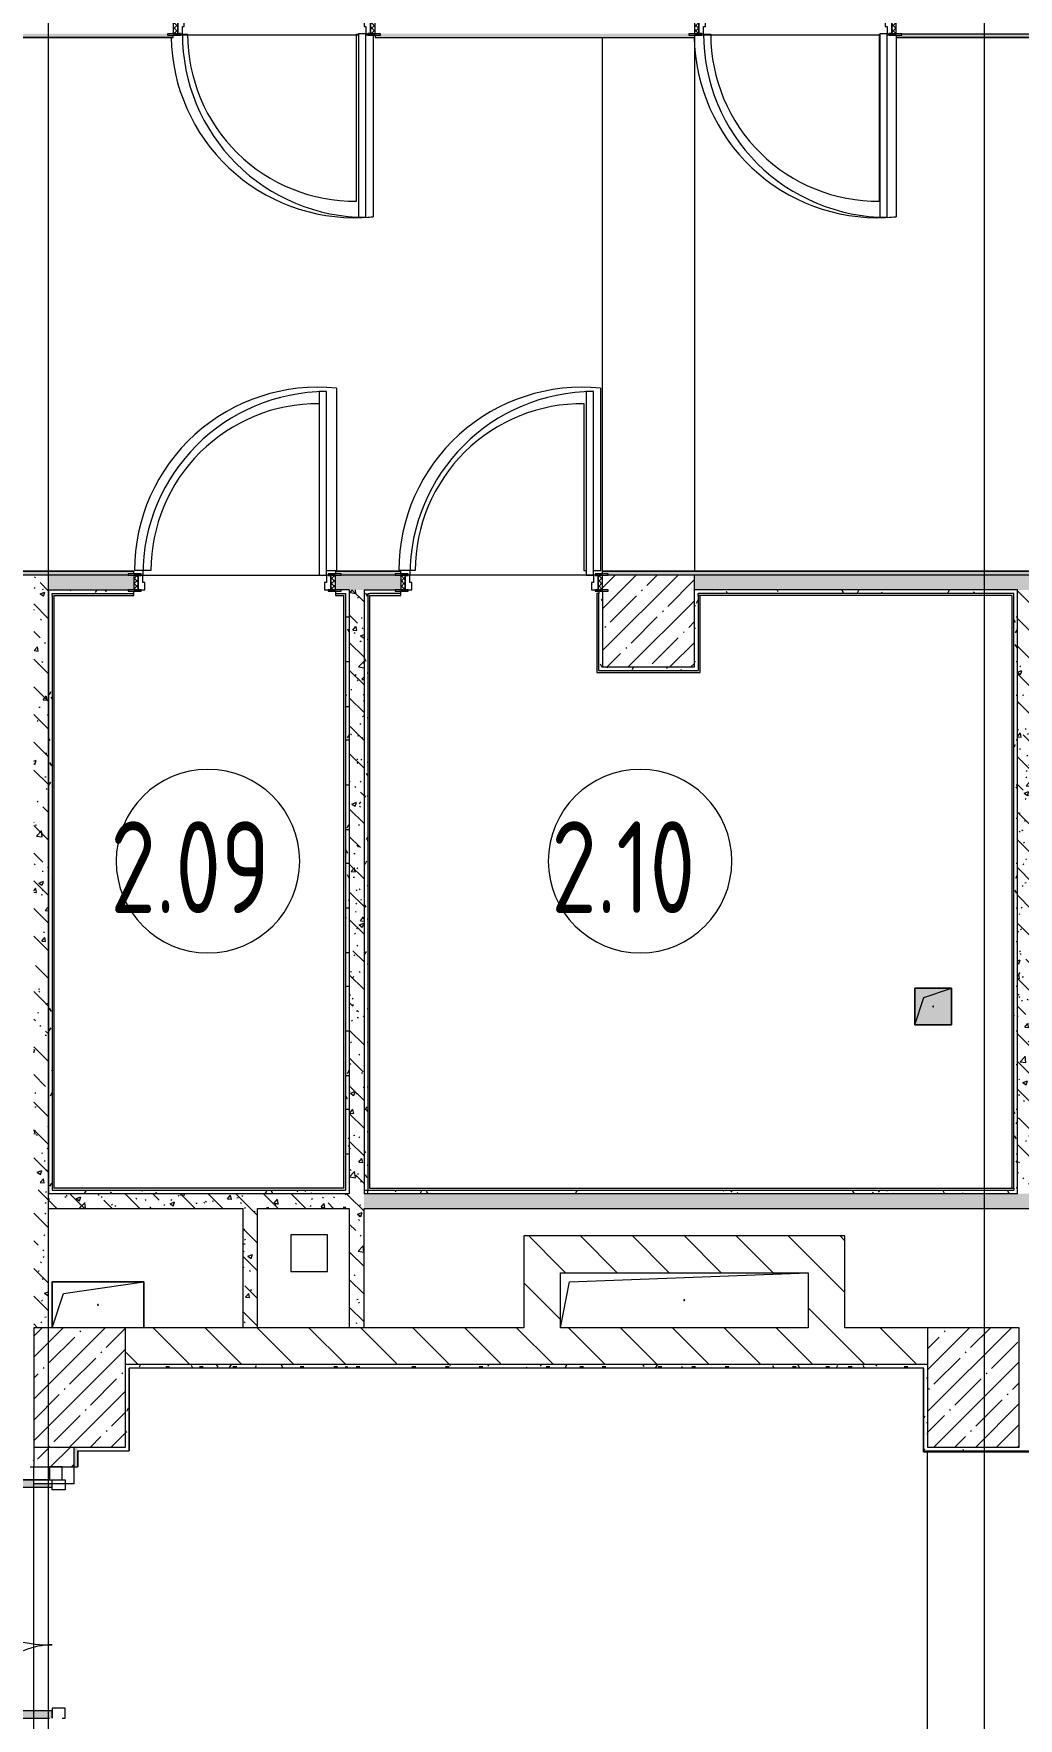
# Model space of a CAD drawing. Header units: millimetres. Extents: x -1113 to 415037, y -3642 to 354837.
# Drawn here: x 224252 to 229617, y 9422 to 18600 of the extents above; entities that cross this region are included whole.
import ezdxf

# ---------------------------------------------------------------- set-up
doc = ezdxf.new("R2010")
doc.units = ezdxf.units.MM
for name, color, linetype, lineweight in [('A-AREA-IDEN', 7, 'Continuous', 9), ('A-DETL-GENF', 7, 'Continuous', 9), ('A-DOOR-2', 7, 'Continuous', 5), ('A-DOOR-FRAM-2', 7, 'Continuous', 5), ('A-FLOR', 7, 'Continuous', 9), ('A-GENM', 7, 'Continuous', 9), ('A-GLAZ-CWMG', 7, 'Continuous', 9), ('A-GLAZ-CWMG-1', 7, 'Continuous', 20), ('A-WALL', 7, 'Continuous', 5), ('I-WALL', 7, 'Continuous', 5), ('S-COLS', 7, 'Continuous', 9), ('S-COLS-1', 7, 'Continuous', 5), ('Оси', 7, 'Continuous', 9)]:
    doc.layers.add(name, color=color, linetype=linetype, lineweight=lineweight)
doc.layers.add('A-AREA-PATT-2', color=7, linetype='Continuous', lineweight=5, true_color=0xcde0ef, transparency=1)
doc.layers.add('A-FLOR-PATT-1', color=7, linetype='Continuous', lineweight=9, true_color=0xeef6ff, transparency=0.5)
for name, color, linetype, lineweight, true_color in [('A-DOOR-1', 7, 'Continuous', 5, 0xc0c0c0), ('A-DOOR-FRAM-1', 7, 'Continuous', 5, 0xc0c0c0), ('A-WALL-1', 9, 'Continuous', 5, 0x808080), ('A-WALL-FNSH-1', 9, 'Continuous', 5, 0x808080)]:
    doc.layers.add(name, color=color, linetype=linetype, lineweight=lineweight, true_color=true_color)
doc.styles.add('СПДС', font='ГОСТ тип А.ttf', dxfattribs={"width": 0.9})
pattern_1 = [(135, (1751.41, 164.685), (-14.14214, -14.14214), []), (225, (1751.41, 164.685), (14.14214, -14.14214), [])]
pattern_2 = [(45, (-371.384, 164.685), (-14.1421, 14.1421), []), (135, (-371.384, 164.685), (-14.1421, -14.1421), [])]
pattern_3 = [(135, (148772.12, -1e-08), (-141.42136, -141.42136), [])]
pattern_4 = [(135, (148772.12, -1e-08), (-150.8683, -150.8683), [213.36, -35.56, 7.112, -35.56]), (135, (148772.12, 150.77), (-150.8683, -150.8683), []), (50, (148772.12, -1e-08), (255.05767, -22.3145), [26.67, -293.37]), (355, (148772.12, -1e-08), (-49.3404, 267.4791), [21.336, -234.696]), (100.451, (148793.38, -1.86), (205.7195, 245.16356), [22.666, -249.326]), (46.184, (148772.12, 71.12), (379.511, -58.86), [40.005, -440.055]), (96.636, (148803.75, 66.2), (332.3634, 346.3991), [33.999, -373.989]), (351.184, (148772.12, 71.12), (332.3669, 346.3953), [32.004, -352.044]), (21, (148807.68, 53.34), (212.26017, -143.1711), [26.67, -293.37]), (326, (148807.68, 53.34), (86.5224, 257.8632), [21.336, -234.696]), (71.451, (148825.37, 41.4), (298.78395, 114.6901), [22.666, -249.326]), (37.5, (148772.12, -1e-08), (4.32385, 118.37751), [6.706, -225.146, 6.706, -231.546, -235.585]), (37.5, (148772.12, -1e-08), (4.32385, 118.37751), [-470.103, 6.706, -228.879]), (7.5, (148772.12, -1e-08), (93.54758, 140.2533), [6.706, -129.134, 6.706, -219.812, -89.789]), (7.5, (148772.12, -1e-08), (93.54758, 140.2533), [-362.356, 6.706, -83.083]), (327.5, (148692.82, -1e-08), (189.82734, -8.02019), [6.706, -82.194, 6.706, -270.662, -368.046]), (327.5, (148692.82, -1e-08), (189.82734, -8.02019), [-366.268, 6.706, -361.34]), (317.5, (148657.26, -1e-08), (207.38114, 35.59764), [6.706, -108.864, 6.706, -177.495, -261.366]), (317.5, (148657.26, -1e-08), (207.38114, 35.59764), [-299.771, 6.706, -254.66])]
pattern_5 = [(135, (1751.41, 104.685), (-14.14214, -14.14214), []), (225, (1751.41, 104.685), (14.14214, -14.14214), [])]
pattern_6 = [(45, (-371.384, 104.685), (-14.1421, 14.1421), []), (135, (-371.384, 104.685), (-14.1421, -14.1421), [])]
pattern_7 = [(0, (148772.123, -1e-08), (243.84, 60.96), [20.117, -162.763, 20.117, -162.763, -975.36]), (0, (148772.123, -1e-08), (243.84, 60.96), [-365.76, 20.117, -345.643, 20.117, -162.763, -426.72]), (0, (148772.123, -1e-08), (243.84, 60.96), [-914.4, 20.117, -101.803, 20.117, -284.683]), (120, (148863.563, 30.48), (-174.71291, 180.691634), [20.117, -162.763, 20.117, -162.763, -975.36]), (120, (148863.563, 30.48), (-174.71291, 180.691634), [-365.76, 20.117, -345.643, 20.117, -162.763, -426.72]), (120, (148863.563, 30.48), (-174.71291, 180.691634), [-914.4, 20.117, -101.803, 20.117, -284.683]), (240, (148894.043, 152.4), (-69.12709, -241.651634), [20.117, -162.763, 20.117, -162.763, -975.36]), (240, (148894.043, 152.4), (-69.12709, -241.651634), [-365.76, 20.117, -345.643, 20.117, -162.763, -426.72]), (240, (148894.043, 152.4), (-69.12709, -241.651634), [-914.4, 20.117, -101.803, 20.117, -284.683])]

# ---------------------------------------------------------------- blocks, each defined once
blk = doc.blocks.new('110_Дверь_СКБ_1Ст_Внутренняя1 - Д-4 1100x2100h_су мгн-V329-Объем проектирования 2 этажа')
at = {"layer": 'A-DOOR-2'}
h = blk.add_hatch(dxfattribs=at)
h.set_pattern_fill('FP_75', color=256, style=0, pattern_type=2)
h.set_pattern_definition(pattern_1)
h.paths.add_polyline_path([(562.5, 100), (537.5, 100), (537.5, -100), (562.5, -100)])
at = {"layer": 'A-DOOR-FRAM-2'}
h = blk.add_hatch(dxfattribs=at)
h.set_pattern_fill('FP_76', color=256, style=0, pattern_type=2)
h.set_pattern_definition(pattern_2)
h.paths.add_polyline_path([(-512.5, 100), (-537.5, 100), (-537.5, -100), (-512.5, -99.4), (-512.5, -95.3)])
at = {"layer": 'A-DOOR-1'}
for p, q in [((-487.5, 1100), (-487.5, 100)), ((-447.5, 1100), (-487.5, 1100)), ((-447.5, 100), (-447.5, 1100)), ((-487.5, 100), (-447.5, 100))]:
    blk.add_line(p, q, dxfattribs=at)
blk.add_arc((-487.5, 100), 1000, 360, 90, dxfattribs=at)
at = {"layer": 'A-DOOR-FRAM-1'}
for p, q in [((-497.5, 108), (-567.5, 108)), ((-567.5, 108), (-567.5, 100)), ((-567.5, 100), (-497.5, 100)), ((-512.5, 100), (-537.5, 100)), ((-537.5, 100), (-537.5, -100)), ((-487.5, 100), (-512.5, 100)), ((-512.5, 100), (-512.5, 20)), ((-512.5, -100), (-512.5, 100)), ((-497.5, 100), (-512.5, 100)), ((-512.5, 100), (-512.5, 99)), ((-512.5, 99), (-497.5, 99)), ((-497.5, 100), (-497.5, 108)), ((-497.5, 99), (-497.5, 100)), ((-487.5, 60), (-487.5, 100)), ((512.5, 100), (512.5, 60)), ((537.5, 100), (512.5, 100)), ((592.5, 108), (522.5, 108)), ((522.5, 108), (522.5, 100)), ((537.5, 100), (522.5, 100)), ((522.5, 100), (522.5, 99)), ((522.5, 100), (592.5, 100)), ((522.5, 99), (537.5, 99)), ((537.5, 20), (537.5, 100)), ((562.5, 100), (537.5, 100)), ((537.5, 100), (537.5, -100)), ((537.5, 99), (537.5, 100)), ((562.5, -100), (562.5, 100)), ((592.5, 100), (592.5, 108)), ((-512.5, 20), (-477.5, 20)), ((-497.5, 20), (-512.5, 20)), ((-512.5, 20), (-512.5, -100)), ((-497.5, -100), (-497.5, 20)), ((-477.5, 60), (-487.5, 60)), ((-477.5, 20), (-477.5, 60)), ((512.5, 60), (502.5, 60)), ((502.5, 60), (502.5, 20)), ((502.5, 20), (537.5, 20)), ((537.5, 20), (522.5, 20)), ((522.5, 20), (522.5, -100)), ((537.5, -100), (537.5, 20)), ((-497.5, -100), (-567.5, -100)), ((-567.5, -100), (-567.5, -108)), ((-567.5, -108), (-497.5, -108)), ((-537.5, -100), (-512.5, -100)), ((-512.5, -100), (-497.5, -100)), ((-497.5, -108), (-497.5, -100)), ((522.5, -100), (537.5, -100)), ((592.5, -100), (522.5, -100)), ((522.5, -100), (522.5, -108)), ((522.5, -108), (592.5, -108)), ((537.5, -100), (562.5, -100)), ((592.5, -108), (592.5, -100))]:
    blk.add_line(p, q, dxfattribs=at)
blk = doc.blocks.new('110_Дверь_СКБ_1Ст_Внутренняя1 - Д-4 1100x2100h_су мгн-V330-Объем проектирования 2 этажа')
at = {"layer": 'A-DOOR-2'}
h = blk.add_hatch(dxfattribs=at)
h.set_pattern_fill('FP_75', color=256, style=0, pattern_type=2)
h.set_pattern_definition(pattern_1)
h.paths.add_polyline_path([(562.5, 100), (537.5, 99.9), (537.5, -100), (562.5, -100)])
at = {"layer": 'A-DOOR-FRAM-2'}
h = blk.add_hatch(dxfattribs=at)
h.set_pattern_fill('FP_76', color=256, style=0, pattern_type=2)
h.set_pattern_definition(pattern_2)
h.paths.add_polyline_path([(-537.5, 100), (-537.5, -100), (-512.5, -100), (-512.5, 100), (-524.7, 100)])
at = {"layer": 'A-DOOR-1'}
for p, q in [((-487.5, 1100), (-487.5, 100)), ((-447.5, 1100), (-487.5, 1100)), ((-447.5, 100), (-447.5, 1100)), ((-487.5, 100), (-447.5, 100))]:
    blk.add_line(p, q, dxfattribs=at)
blk.add_arc((-487.5, 100), 1000, 360, 90, dxfattribs=at)
at = {"layer": 'A-DOOR-FRAM-1'}
for p, q in [((-497.5, 108), (-567.5, 108)), ((-567.5, 108), (-567.5, 100)), ((-567.5, 100), (-497.5, 100)), ((-512.5, 100), (-537.5, 100)), ((-537.5, 100), (-537.5, -100)), ((-487.5, 100), (-512.5, 100)), ((-512.5, 100), (-512.5, 20)), ((-512.5, -100), (-512.5, 100)), ((-497.5, 100), (-512.5, 100)), ((-512.5, 100), (-512.5, 99)), ((-512.5, 99), (-497.5, 99)), ((-497.5, 100), (-497.5, 108)), ((-497.5, 99), (-497.5, 100)), ((-487.5, 60), (-487.5, 100)), ((512.5, 100), (512.5, 60)), ((537.5, 100), (512.5, 100)), ((592.5, 108), (522.5, 108)), ((522.5, 108), (522.5, 100)), ((537.5, 100), (522.5, 100)), ((522.5, 100), (522.5, 99)), ((522.5, 100), (592.5, 100)), ((522.5, 99), (537.5, 99)), ((537.5, 20), (537.5, 100)), ((562.5, 100), (537.5, 100)), ((537.5, 100), (537.5, -100)), ((537.5, 99), (537.5, 100)), ((562.5, -100), (562.5, 100)), ((592.5, 100), (592.5, 108)), ((-512.5, 20), (-477.5, 20)), ((-497.5, 20), (-512.5, 20)), ((-512.5, 20), (-512.5, -100)), ((-497.5, -100), (-497.5, 20)), ((-477.5, 60), (-487.5, 60)), ((-477.5, 20), (-477.5, 60)), ((512.5, 60), (502.5, 60)), ((502.5, 60), (502.5, 20)), ((502.5, 20), (537.5, 20)), ((537.5, 20), (522.5, 20)), ((522.5, 20), (522.5, -100)), ((537.5, -100), (537.5, 20)), ((-497.5, -100), (-567.5, -100)), ((-567.5, -100), (-567.5, -108)), ((-567.5, -108), (-497.5, -108)), ((-537.5, -100), (-512.5, -100)), ((-512.5, -100), (-497.5, -100)), ((-497.5, -108), (-497.5, -100)), ((522.5, -100), (537.5, -100)), ((592.5, -100), (522.5, -100)), ((522.5, -100), (522.5, -108)), ((522.5, -108), (592.5, -108)), ((537.5, -100), (562.5, -100)), ((592.5, -108), (592.5, -100))]:
    blk.add_line(p, q, dxfattribs=at)
blk = doc.blocks.new('BSC_Колонна _Прямоугольная - 650х500-23287315-Объем проектирования 2 этажа')
at = {"layer": 'S-COLS-1'}
h = blk.add_hatch(dxfattribs=at)
h.set_pattern_fill('FP_82', color=256, style=0, pattern_type=2)
h.set_pattern_definition([(135, (11225, -75730), (-114.04925, -114.04925), []), (135, (11225, -75615.95), (-114.04925, -114.04925), [201.612, -40.322, 6.706, -33.617])])
h.paths.add_polyline_path([(325, -250), (325, 250), (-325, 250), (-325, -250)])
for p, q in [((325, 250), (-325, 250)), ((-325, 250), (-325, -250)), ((325, -250), (325, 250)), ((-325, -250), (325, -250))]:
    blk.add_line(p, q, dxfattribs=at)
blk = doc.blocks.new('BSC_Колонна _Прямоугольная - 500х500-V361-Объем проектирования 2 этажа')
at = {"layer": 'S-COLS-1'}
h = blk.add_hatch(dxfattribs=at)
h.set_pattern_fill('FP_111', color=256, style=0, pattern_type=2)
h.set_pattern_definition([(45, (-78830, -15400), (-114.04925, 114.04925), []), (45, (-78715.95, -15400), (-114.04925, 114.04925), [201.613, -40.323, 6.706, -33.617])])
h.paths.add_polyline_path([(236.7, -250), (250, -250), (250, 250), (-250, 250), (-250, 170), (-220, 170), (-220, 162), (-250, 162), (-250, -250), (60.1, -250)])
for p, q in [((250, 250), (-220, 250)), ((250, -250), (250, 250)), ((-250, 162), (-250, -250)), ((-250, -250), (250, -250))]:
    blk.add_line(p, q, dxfattribs=at)
blk = doc.blocks.new('110_Дверь_СКБ_1Ст_Внутренняя1 - Д-4 _л_ 1100x2100h_су мгн-32399984-Объем проектирования 2 этажа')
at = {"layer": 'A-DOOR-2'}
h = blk.add_hatch(dxfattribs=at)
h.set_pattern_fill('FP_199', color=256, style=0, pattern_type=2)
h.set_pattern_definition(pattern_5)
h.paths.add_polyline_path([(562.5, -40), (562.5, 40), (537.5, 38.2), (537.5, -40), (542.5, -40)])
at = {"layer": 'A-DOOR-FRAM-2'}
h = blk.add_hatch(dxfattribs=at)
h.set_pattern_fill('FP_200', color=256, style=0, pattern_type=2)
h.set_pattern_definition(pattern_6)
h.paths.add_polyline_path([(-512.5, -40), (-512.5, 40), (-537.5, 40), (-537.5, -40)])
at = {"layer": 'A-DOOR-1'}
for p, q in [((512.5, 1040), (472.5, 1040)), ((472.5, 1040), (472.5, 40)), ((512.5, 40), (512.5, 1040)), ((472.5, 40), (512.5, 40))]:
    blk.add_line(p, q, dxfattribs=at)
blk.add_arc((512.5, 40), 1000, 90, 180, dxfattribs=at)
at = {"layer": 'A-DOOR-FRAM-1'}
for p, q in [((-497.5, 48), (-567.5, 48)), ((-567.5, 48), (-567.5, 40)), ((-567.5, 40), (-497.5, 40)), ((-512.5, 40), (-537.5, 40)), ((-537.5, 40), (-537.5, -40)), ((-487.5, 40), (-512.5, 40)), ((-512.5, 40), (-512.5, -40)), ((-512.5, -40), (-512.5, 40)), ((-497.5, 40), (-512.5, 40)), ((-512.5, 40), (-512.5, 39)), ((-512.5, 39), (-497.5, 39)), ((-497.5, 40), (-497.5, 48)), ((-497.5, 39), (-497.5, 40)), ((-487.5, 0), (-487.5, 40)), ((-477.5, 0), (-487.5, 0)), ((-477.5, -40), (-477.5, 0)), ((512.5, 0), (502.5, 0)), ((502.5, 0), (502.5, -40)), ((512.5, 40), (512.5, 0)), ((537.5, 40), (512.5, 40)), ((592.5, 48), (522.5, 48)), ((522.5, 48), (522.5, 40)), ((537.5, 40), (522.5, 40)), ((522.5, 40), (522.5, 39)), ((522.5, 40), (592.5, 40)), ((522.5, 39), (537.5, 39)), ((537.5, -40), (537.5, 40)), ((562.5, 40), (537.5, 40)), ((537.5, 40), (537.5, -40)), ((537.5, 39), (537.5, 40)), ((562.5, -40), (562.5, 40)), ((592.5, 40), (592.5, 48)), ((-497.5, -40), (-567.5, -40)), ((-567.5, -40), (-567.5, -48)), ((-567.5, -48), (-497.5, -48)), ((-537.5, -40), (-512.5, -40)), ((-497.5, -39), (-512.5, -39)), ((-512.5, -39), (-512.5, -40)), ((-512.5, -40), (-477.5, -40)), ((-512.5, -40), (-497.5, -40)), ((-497.5, -40), (-497.5, -39)), ((-497.5, -48), (-497.5, -40)), ((502.5, -40), (537.5, -40)), ((537.5, -39), (522.5, -39)), ((522.5, -39), (522.5, -40)), ((522.5, -40), (537.5, -40)), ((592.5, -40), (522.5, -40)), ((522.5, -40), (522.5, -48)), ((522.5, -48), (592.5, -48)), ((537.5, -40), (537.5, -39)), ((537.5, -40), (562.5, -40)), ((592.5, -48), (592.5, -40))]:
    blk.add_line(p, q, dxfattribs=at)
blk = doc.blocks.new('GM_Отверстие прямоугольное _в плите_ - Отверстие-V381-Объем проектирования 2 этажа')
at = {"layer": 'A-GENM'}
for p, q in [((-250, -125), (-250, 125)), ((-250, 125), (250, 125)), ((250, 125), (-250, 125)), ((-250, 125), (-250, -125)), ((-187.5, 62.5), (250, 125)), ((250, 125), (250, -125)), ((250, -125), (250, 125)), ((-250, -125), (-187.5, 62.5))]:
    blk.add_line(p, q, dxfattribs=at)
for start, end in [(360, 180), (180, 360)]:
    blk.add_arc((0, 0), 2.5, start, end, dxfattribs=at)
blk = doc.blocks.new('GM_Отверстие прямоугольное _в плите_ - Отверстие-V379-Объем проектирования 2 этажа')
at = {"layer": 'A-GENM'}
for p, q in [((-100, -100), (-100, 100)), ((-100, 100), (100, 100)), ((100, 100), (-100, 100)), ((-100, 100), (-100, -100)), ((-50, 50), (100, 100)), ((100, 100), (100, -100)), ((100, -100), (100, 100)), ((-100, -100), (-50, 50)), ((100, -100), (-100, -100)), ((-100, -100), (100, -100))]:
    blk.add_line(p, q, dxfattribs=at)
for start, end in [(360, 180), (180, 360)]:
    blk.add_arc((0, 0), 2.5, start, end, dxfattribs=at)
blk = doc.blocks.new('110_Дверь_СКБ_1Ст_Внутренняя1 - Д-5 _л_ 1100x2100h_су мгн EIW30-32897889-Объем проектирования 2 этажа')
at = {"layer": 'A-DOOR-2'}
h = blk.add_hatch(dxfattribs=at)
h.set_pattern_fill('FP_199', color=256, style=0, pattern_type=2)
h.set_pattern_definition(pattern_5)
h.paths.add_polyline_path([(562.5, -40), (562.5, 40), (537.5, 38.6), (537.5, -40)])
at = {"layer": 'A-DOOR-FRAM-2'}
h = blk.add_hatch(dxfattribs=at)
h.set_pattern_fill('FP_200', color=256, style=0, pattern_type=2)
h.set_pattern_definition(pattern_6)
h.paths.add_polyline_path([(-537.5, -40), (-512.5, -39), (-512.5, 40), (-537.5, 40), (-537.5, -39)])
at = {"layer": 'A-DOOR-1'}
for p, q in [((512.5, 1040), (472.5, 1040)), ((472.5, 1040), (472.5, 40)), ((512.5, 40), (512.5, 1040)), ((472.5, 40), (512.5, 40))]:
    blk.add_line(p, q, dxfattribs=at)
blk.add_arc((512.5, 40), 1000, 90, 180, dxfattribs=at)
at = {"layer": 'A-DOOR-FRAM-1'}
for p, q in [((-497.5, 48), (-567.5, 48)), ((-567.5, 48), (-567.5, 40)), ((-567.5, 40), (-497.5, 40)), ((-512.5, 40), (-537.5, 40)), ((-537.5, 40), (-537.5, -40)), ((-487.5, 40), (-512.5, 40)), ((-512.5, 40), (-512.5, -40)), ((-512.5, -40), (-512.5, 40)), ((-497.5, 40), (-512.5, 40)), ((-512.5, 40), (-512.5, 39)), ((-512.5, 39), (-497.5, 39)), ((-497.5, 40), (-497.5, 48)), ((-497.5, 39), (-497.5, 40)), ((-487.5, 0), (-487.5, 40)), ((-477.5, 0), (-487.5, 0)), ((-477.5, -40), (-477.5, 0)), ((512.5, 0), (502.5, 0)), ((502.5, 0), (502.5, -40)), ((512.5, 40), (512.5, 0)), ((537.5, 40), (512.5, 40)), ((592.5, 48), (522.5, 48)), ((522.5, 48), (522.5, 40)), ((537.5, 40), (522.5, 40)), ((522.5, 40), (522.5, 39)), ((522.5, 40), (592.5, 40)), ((522.5, 39), (537.5, 39)), ((537.5, -40), (537.5, 40)), ((562.5, 40), (537.5, 40)), ((537.5, 40), (537.5, -40)), ((537.5, 39), (537.5, 40)), ((562.5, -40), (562.5, 40)), ((592.5, 40), (592.5, 48)), ((-497.5, -40), (-567.5, -40)), ((-567.5, -40), (-567.5, -48)), ((-567.5, -48), (-497.5, -48)), ((-537.5, -40), (-512.5, -40)), ((-497.5, -39), (-512.5, -39)), ((-512.5, -39), (-512.5, -40)), ((-512.5, -40), (-477.5, -40)), ((-512.5, -40), (-497.5, -40)), ((-497.5, -40), (-497.5, -39)), ((-497.5, -48), (-497.5, -40)), ((502.5, -40), (537.5, -40)), ((537.5, -39), (522.5, -39)), ((522.5, -39), (522.5, -40)), ((522.5, -40), (537.5, -40)), ((592.5, -40), (522.5, -40)), ((522.5, -40), (522.5, -48)), ((522.5, -48), (592.5, -48)), ((537.5, -40), (537.5, -39)), ((537.5, -40), (562.5, -40)), ((592.5, -48), (592.5, -40))]:
    blk.add_line(p, q, dxfattribs=at)
blk = doc.blocks.new('GM_Отверстие прямоугольное _в плите_ - Отверстие-23877123-Объем проектирования 2 этажа')
at = {"layer": 'A-GENM'}
for p, q in [((-675, -150), (-625, 100)), ((-625, 100), (675, 150))]:
    blk.add_line(p, q, dxfattribs=at)
for start, end in [(360, 180), (180, 360)]:
    blk.add_arc((0, 0), 2.5, start, end, dxfattribs=at)
blk = doc.blocks.new('BSC_Колонна _Прямоугольная - 650х500-V424-Объем проектирования 2 этажа')
at = {"layer": 'S-COLS-1'}
h = blk.add_hatch(dxfattribs=at)
h.set_pattern_fill('FP_173', color=256, style=0, pattern_type=2)
h.set_pattern_definition([(135, (11225, -80600), (-114.04925, -114.04925), []), (135, (11225, -80485.95), (-114.04925, -114.04925), [201.612, -40.322, 6.706, -33.617])])
h.paths.add_polyline_path([(325, -250), (325, 250), (-325, 250), (-325, -250), (105, -250)])
for p, q in [((325, 250), (-325, 250)), ((-325, 250), (-325, -250)), ((325, -250), (325, 250)), ((-325, -250), (325, -250))]:
    blk.add_line(p, q, dxfattribs=at)
blk = doc.blocks.new('Прямоугольный импост - 50 x 70 мм-31927764-Объем проектирования 2 этажа')
at = {"layer": 'A-GLAZ-CWMG-1'}
for p, q in [((-70, 35), (0, 35)), ((-70, -35), (-70, 35)), ((0, 35), (0, -35)), ((0, -35), (-70, -35))]:
    blk.add_line(p, q, dxfattribs=at)
blk = doc.blocks.new('Дверь_Витражная_остекление_ - ДВН_ДАО_Главный вход_1200 в свету Д-22 _п_-32403398-Объем проектирования 2 этажа')
at = {"layer": 'A-DETL-GENF'}
for p, q in [((650, 920), (610, 920)), ((610, 920), (610, 20)), ((650, 35), (650, 920)), ((-610, 420), (-650, 420)), ((-650, 420), (-650, 35)), ((-610, 20), (-610, 420)), ((-650, 20), (-610, 20)), ((-595, 20), (-650, 20)), ((-595, -50), (-595, 20)), ((595, -50), (595, 20)), ((595, 20), (650, 20)), ((610, 20), (650, 20)), ((-650, -35), (-650, -50)), ((-650, -50), (-595, -50)), ((650, -50), (595, -50)), ((650, -35), (650, -50))]:
    blk.add_line(p, q, dxfattribs=at)
at = {"layer": 'A-DOOR-1'}
for p, q in [((650, 920), (650, 35)), ((-650, 420), (-650, 35))]:
    blk.add_line(p, q, dxfattribs=at)
for centre, radius, start, end in [((650, 20), 900, 90, 180), ((-650, 20), 400, 360, 90)]:
    blk.add_arc(centre, radius, start, end, dxfattribs=at)
blk = doc.blocks.new('Марка_Помещения - Номер-25198446-Объем проектирования 2 этажа')
at = {"layer": 'A-AREA-IDEN'}
for start, end in [(360, 180), (180, 360)]:
    blk.add_arc((0, 0), 2.5, start, end, dxfattribs=at)

msp = doc.modelspace()

# ---------------------------------------------------------------- hatches: boundary and pattern name
at = {"layer": 'A-AREA-PATT-2'}
for points in [[(224363.1, 12305.5), (225946.4, 12305.5), (225946.4, 15544.5), (225896.9, 15544.5), (225896.9, 15539), (225940.9, 15539), (225940.9, 12311), (224363.1, 12311), (224363.1, 15539), (224796.9, 15539), (224796.9, 15544.5), (224357.6, 15544.5), (224357.6, 12305.5)], [(229622.1, 10872), (230901.6, 10872), (230901.6, 10876), (229102.1, 10876), (229102.3, 10872), (229126.6, 10872)]]:
    msp.add_hatch(color=256, dxfattribs=at).paths.add_polyline_path(points)
h = msp.add_hatch(color=256, dxfattribs=at)
h.paths.add_polyline_path([(226077.4, 12305.5), (229586.4, 12305.5), (229586.4, 15544.5), (227877.6, 15544.5), (227877.6, 15124.5), (227326.6, 15124.5), (227326.6, 15544.5), (227321.1, 15544.5), (227321.1, 15119), (227883.1, 15119), (227883.1, 15539), (229580.9, 15539), (229580.9, 12311), (226082.9, 12311), (226082.9, 15539), (226252.1, 15539), (226250.6, 15544.5), (226077.4, 15544.5), (226077.4, 12306.4)])
h.paths.add_polyline_path([(229107.7, 13200), (229252.9, 13200), (229252.9, 13400), (229052.9, 13400), (229052.9, 13200)])
at = {"layer": 'A-FLOR-PATT-1'}
h = msp.add_hatch(color=256, dxfattribs=at)
h.paths.add_polyline_path([(198527.1, 7900), (198567.1, 7900), (198567.1, 8230), (198527.1, 8230)])
h.paths.add_polyline_path([(197307.4, 7900), (197312.1, 7900), (197312.1, 8725), (197272.1, 8725), (197272.1, 7900)])
h.paths.add_polyline_path([(189658.1, 7900), (189698.1, 7900), (189698.1, 8230), (189658.1, 8230), (189658.1, 7920)])
h.paths.add_polyline_path([(206273.1, 7900), (206313.1, 7900), (206313.1, 8725), (206273.1, 8725), (206273.1, 7920)])
h.paths.add_polyline_path([(188403.1, 7900), (188443.1, 7900), (188443.1, 8725), (188403.1, 8725), (188403.1, 8043.3)])
h.paths.add_polyline_path([(207568.1, 7900), (207568.1, 8230), (207528.1, 8230), (207528.1, 7900)])
h.paths.add_polyline_path([(223953.1, 9422.3), (224252.1, 9422.3), (224252.1, 9462.3), (223953.1, 9462.3)])
h.paths.add_polyline_path([(224191.5, 10682.3), (224252.1, 10682.3), (224252.1, 10722.3), (223453.1, 10722.3), (223453.1, 10682.3), (223522.1, 10682.3)])
h = msp.add_hatch(color=256, dxfattribs=at)
h.paths.add_polyline_path([(224253.5, 9422.3), (224353.1, 9422.3), (224353.1, 9462.3), (224252.1, 9462.3), (224252.1, 9422.3)])
h.paths.add_polyline_path([(224252.1, 10682.3), (224353.1, 10682.3), (224353.1, 10700), (224252.1, 10700)])
at = {"layer": 'I-WALL'}
h = msp.add_hatch(dxfattribs=at)
h.set_pattern_fill('FP_191', color=256, style=0, pattern_type=2)
h.set_pattern_definition(pattern_7)
h.paths.add_polyline_path([(228952.1, 18580), (233231.1, 18580), (233232.1, 18600), (228982.1, 18599.9), (228982.1, 18592), (228952.1, 18592)])
h.paths.add_polyline_path([(226216.8, 18580), (227852.1, 18580), (227852.1, 18592), (227822.1, 18592.9), (227822.1, 18600), (226142.1, 18599.7), (226142.1, 18592), (226112.1, 18592), (226112.1, 18580), (226142.1, 18580)])
h.paths.add_polyline_path([(219082.1, 18580), (225012.1, 18580), (225012.1, 18592), (224982.1, 18592.9), (224982.1, 18600), (215532.1, 18600), (215553.1, 18580), (218989.4, 18580)])
h.paths.add_polyline_path([(215537, 18580), (215552.1, 18580), (215532.1, 18600), (215532.1, 18580)])
h = msp.add_hatch(dxfattribs=at)
h.set_pattern_fill('FP_191', color=256, style=0, pattern_type=2)
h.set_pattern_definition(pattern_7)
h.paths.add_polyline_path([(229830.5, 15650), (230222.1, 15650.2), (230222.1, 15658), (230252.1, 15658), (230252.1, 15670), (227352.1, 15670), (227352.1, 15658), (227382.1, 15658), (227382.1, 15650), (229611.9, 15650)])
h.paths.add_polyline_path([(231772.1, 15650), (231772.1, 15670), (231352.1, 15670), (231352.1, 15658), (231382.1, 15658), (231382.1, 15650), (231392.5, 15650)])
h.paths.add_polyline_path([(224252.1, 15650), (224766.9, 15650), (224766.9, 15658), (224796.9, 15658), (224796.9, 15670), (222312.1, 15670), (222312.1, 15650), (223325.8, 15650)])
h.paths.add_polyline_path([(226222.1, 15650), (226222.1, 15658), (226252.1, 15658), (226252.1, 15670), (225896.9, 15670), (225896.9, 15658), (225926.9, 15658), (225926.9, 15650), (226216.8, 15650)])
h = msp.add_hatch(dxfattribs=at)
h.set_pattern_fill('FP_41', color=256, style=0, pattern_type=2)
h.set_pattern_definition(pattern_4)
h.paths.add_polyline_path([(224332.1, 11550), (224331.9, 15650), (224252.1, 15650), (224252.1, 11550)])
h = msp.add_hatch(dxfattribs=at)
h.set_pattern_fill('FP_41', color=256, style=0, pattern_type=2)
h.set_pattern_definition(pattern_4)
h.paths.add_polyline_path([(232732.2, 15570), (232972.1, 15570.3), (232972.1, 15650), (231352.1, 15650), (231352.1, 15570), (232197.2, 15570)])
h.paths.add_polyline_path([(230252.1, 15570), (230252.1, 15650), (227852.1, 15650), (227852.1, 15570), (230222.1, 15570)])
h.paths.add_polyline_path([(226252.1, 15570), (226252.1, 15650), (225896.9, 15650), (225896.9, 15570), (226222.1, 15570)])
h.paths.add_polyline_path([(224796.9, 15570), (224796.9, 15650), (224332.1, 15650), (224332.1, 15570), (224771.3, 15570)])
h = msp.add_hatch(dxfattribs=at)
h.set_pattern_fill('FP_191', color=256, style=0, pattern_type=2)
h.set_pattern_definition(pattern_7)
h.paths.add_polyline_path([(225951.9, 15550), (225951.9, 15570), (225926.9, 15569.9), (225926.9, 15562), (225896.9, 15562), (225896.9, 15550), (225940.9, 15550)])
h.paths.add_polyline_path([(224352.1, 15550), (224796.9, 15550), (224796.9, 15562), (224766.9, 15562), (224766.9, 15570), (224332.1, 15570), (224332.1, 15550)])
h = msp.add_hatch(dxfattribs=at)
h.set_pattern_fill('FP_191', color=256, style=0, pattern_type=2)
h.set_pattern_definition(pattern_7)
h.paths.add_polyline_path([(224352.1, 12280), (224352.1, 15550), (224332.1, 15550), (224332.1, 12280)])
h = msp.add_hatch(dxfattribs=at)
h.set_pattern_fill('FP_191', color=256, style=0, pattern_type=2)
h.set_pattern_definition(pattern_7)
h.paths.add_polyline_path([(225951.9, 12280), (225971.9, 12280), (225971.9, 15570), (225951.9, 15570), (225951.9, 12291)])
h = msp.add_hatch(dxfattribs=at)
h.set_pattern_fill('FP_41', color=256, style=0, pattern_type=2)
h.set_pattern_definition(pattern_4)
h.paths.add_polyline_path([(226051.9, 11550), (226051.9, 15570), (225971.9, 15570), (225971.9, 11550)])
h = msp.add_hatch(dxfattribs=at)
h.set_pattern_fill('FP_191', color=256, style=0, pattern_type=2)
h.set_pattern_definition(pattern_7)
h.paths.add_polyline_path([(226216.8, 15550), (226252.1, 15550), (226251.6, 15562), (226222.1, 15562), (226222.1, 15570), (226051.9, 15570), (226051.9, 15550), (226082.9, 15550)])
h = msp.add_hatch(dxfattribs=at)
h.set_pattern_fill('FP_191', color=256, style=0, pattern_type=2)
h.set_pattern_definition(pattern_7)
h.paths.add_polyline_path([(226071.9, 12280), (226071.9, 15550), (226051.9, 15550), (226053.1, 12298.9), (226059.6, 12292.3)])
h = msp.add_hatch(dxfattribs=at)
h.set_pattern_fill('FP_191', color=256, style=0, pattern_type=2)
h.set_pattern_definition(pattern_7)
h.paths.add_polyline_path([(227332.1, 15150), (227352.1, 15150), (227352.1, 15562), (227332.1, 15562), (227332.1, 15150.8)])
h = msp.add_hatch(dxfattribs=at)
h.set_pattern_fill('FP_191', color=256, style=0, pattern_type=2)
h.set_pattern_definition(pattern_7)
h.paths.add_polyline_path([(229107.7, 15550), (229591.9, 15550), (229591.8, 15570), (227852.1, 15570), (227852.1, 15550), (228103, 15550)])
h = msp.add_hatch(dxfattribs=at)
h.set_pattern_fill('FP_191', color=256, style=0, pattern_type=2)
h.set_pattern_definition(pattern_7)
h.paths.add_polyline_path([(227872.1, 15130), (227872.1, 15550), (227852.1, 15550), (227852.1, 15130), (227864.4, 15130)])
h = msp.add_hatch(dxfattribs=at)
h.set_pattern_fill('FP_191', color=256, style=0, pattern_type=2)
h.set_pattern_definition(pattern_7)
h.paths.add_polyline_path([(229611.9, 12300), (229611.9, 12300.1), (229611.9, 15570), (229591.9, 15570), (229591.9, 12300), (229599.7, 12300)])
h = msp.add_hatch(dxfattribs=at)
h.set_pattern_fill('FP_41', color=256, style=0, pattern_type=2)
h.set_pattern_definition(pattern_4)
h.paths.add_polyline_path([(229611.9, 12280), (229691.9, 12281.8), (229691.9, 15570), (229611.9, 15570), (229611.9, 12300)])
h = msp.add_hatch(dxfattribs=at)
h.set_pattern_fill('FP_191', color=256, style=0, pattern_type=2)
h.set_pattern_definition(pattern_7)
h.paths.add_polyline_path([(227852.1, 15130), (227852.1, 15150), (227332.1, 15150), (227332.1, 15130), (227839.6, 15130)])
h = msp.add_hatch(dxfattribs=at)
h.set_pattern_fill('FP_191', color=256, style=0, pattern_type=2)
h.set_pattern_definition(pattern_7)
h.paths.add_polyline_path([(224352.1, 12280), (225951.9, 12280), (225951.9, 12300), (224352.1, 12299.9), (224352.1, 12291)])
h = msp.add_hatch(dxfattribs=at)
h.set_pattern_fill('FP_191', color=256, style=0, pattern_type=2)
h.set_pattern_definition(pattern_7)
h.paths.add_polyline_path([(229611.9, 12280), (229611.9, 12300), (226071.9, 12300), (226071.9, 12280), (229611.4, 12280)])
h.paths.add_polyline_path([(226051.9, 12280), (226071.9, 12280), (226051.9, 12300)])
h = msp.add_hatch(dxfattribs=at)
h.set_pattern_fill('FP_41', color=256, style=0, pattern_type=2)
h.set_pattern_definition(pattern_4)
h.paths.add_polyline_path([(225944.5, 12200), (225971.9, 12200), (225971.9, 12280), (224332.1, 12280), (224332.1, 12200), (225927, 12200)])
h = msp.add_hatch(dxfattribs=at)
h.set_pattern_fill('FP_41', color=256, style=0, pattern_type=2)
h.set_pattern_definition(pattern_4)
h.paths.add_polyline_path([(232197.2, 12200), (233252.1, 12200), (233252.1, 12280), (226051.9, 12279.9), (226051.9, 12200), (231998.7, 12200)])
h = msp.add_hatch(dxfattribs=at)
h.set_pattern_fill('FP_41', color=256, style=0, pattern_type=2)
h.set_pattern_definition(pattern_4)
h.paths.add_polyline_path([(225471.9, 11550), (225471.9, 12200), (225391.9, 12200), (225391.9, 11550)])
h = msp.add_hatch(dxfattribs=at)
h.set_pattern_fill('FP_23', color=256, style=0, pattern_type=2)
h.set_pattern_definition(pattern_3)
h.paths.add_polyline_path([(226922.1, 11550), (227122.1, 11550), (227122.1, 12050), (226922.1, 12050), (226922.1, 11649.8)])
h = msp.add_hatch(dxfattribs=at)
h.set_pattern_fill('FP_23', color=256, style=0, pattern_type=2)
h.set_pattern_definition(pattern_3)
h.paths.add_polyline_path([(227122.1, 11850), (228472.1, 11850), (228472.1, 12050), (227122.1, 12050), (227122.1, 11857)])
h = msp.add_hatch(dxfattribs=at)
h.set_pattern_fill('FP_23', color=256, style=0, pattern_type=2)
h.set_pattern_definition(pattern_3)
h.paths.add_polyline_path([(228472.1, 11550), (228672.1, 11550), (228672.1, 12050), (228472.1, 12050), (228472.1, 11643)])
h = msp.add_hatch(dxfattribs=at)
h.set_pattern_fill('FP_23', color=256, style=0, pattern_type=2)
h.set_pattern_definition(pattern_3)
h.paths.add_polyline_path([(228470.1, 11350), (229122.1, 11350), (229122.1, 11550), (224752.1, 11550), (224752.1, 11350), (227662.3, 11350)])
h = msp.add_hatch(dxfattribs=at)
h.set_pattern_fill('FP_191', color=256, style=0, pattern_type=2)
h.set_pattern_definition(pattern_7)
h.paths.add_polyline_path([(225971.9, 11330), (229101.1, 11330), (229102.1, 11350), (224752.1, 11350), (224752.1, 11330), (225852.6, 11330)])
h = msp.add_hatch(dxfattribs=at)
h.set_pattern_fill('FP_191', color=256, style=0, pattern_type=2)
h.set_pattern_definition(pattern_7)
h.paths.add_polyline_path([(224772.1, 10880), (224771.3, 11329), (224752.1, 11329), (224752.1, 10880), (224771.3, 10880)])
h = msp.add_hatch(dxfattribs=at)
h.set_pattern_fill('FP_191', color=256, style=0, pattern_type=2)
h.set_pattern_definition(pattern_7)
h.paths.add_polyline_path([(229102.1, 10900), (229122.1, 10900), (229122.1, 11350), (229102.1, 11347.9), (229102.1, 11227.6)])
h = msp.add_hatch(dxfattribs=at)
h.set_pattern_fill('FP_191', color=256, style=0, pattern_type=2)
h.set_pattern_definition(pattern_7)
h.paths.add_polyline_path([(224252.1, 8300), (224252.1, 9352.3), (224232.1, 9352.3), (224232.1, 8301)])
h.paths.add_polyline_path([(224252.1, 10792.3), (224252.1, 10900), (224232.1, 10900), (224232.1, 10792.3)])
h = msp.add_hatch(dxfattribs=at)
h.set_pattern_fill('FP_1', color=256, style=0, pattern_type=2)
h.set_pattern_definition([(45, (148772.12, -1e-08), (-114.04925, 114.04925), []), (45, (148886.17, -1e-08), (-114.04925, 114.04925), [201.612, -40.322, 6.706, -33.617])])
h.paths.add_polyline_path([(224252.1, 7900), (224472.1, 7900), (224472.1, 9352.3), (224252.1, 9352.3), (224252.1, 8200)])
h.paths.add_polyline_path([(224472.1, 10792.3), (224472.1, 10900), (224252.1, 10900), (224252.1, 10792.3), (224429, 10792.3)])
h = msp.add_hatch(dxfattribs=at)
h.set_pattern_fill('FP_191', color=256, style=0, pattern_type=2)
h.set_pattern_definition(pattern_7)
h.paths.add_polyline_path([(224472.1, 4130), (224492.1, 4130), (224492.1, 4145), (224472.4, 4130.2)])
h.paths.add_polyline_path([(224472.1, 4130), (224492.1, 4146), (224492.1, 9352.3), (224472.1, 9352.3), (224472.1, 4145)])
h.paths.add_polyline_path([(224472.1, 10792.3), (224492.1, 10792.3), (224492.1, 10879), (224472.1, 10900), (224472.1, 10829.8)])
h.paths.add_polyline_path([(224492.1, 10880), (224492.1, 10900), (224472.1, 10900)])
h = msp.add_hatch(dxfattribs=at)
h.set_pattern_fill('FP_191', color=256, style=0, pattern_type=2)
h.set_pattern_definition(pattern_7)
h.paths.add_polyline_path([(233231.1, 10880), (233232.1, 10900), (229102.1, 10900), (229102.1, 10880), (233020.9, 10880)])

# ---------------------------------------------------------------- linework, layer by layer
at = {"layer": 'A-FLOR'}
for p, q in [((225052.1, 18596.6), (225091, 18596.6)), ((225052.1, 18592.9), (226022.1, 18592.9)), ((226011, 17687.6), (226011, 18597.6)), ((226011, 18597.6), (226022.1, 18597.6)), ((226062.1, 18597.6), (226072.1, 18597.6)), ((226062.1, 18592.9), (226072.1, 18592.9)), ((226101, 18592), (226101, 17602.6)), ((227352.1, 15658), (227352.1, 18580)), ((227852.1, 18592), (227852.1, 15670)), ((227892.1, 18596.6), (227941, 18596.6)), ((227892.1, 18592.9), (228861, 18592.9)), ((228861, 17687.6), (228861, 18597.6)), ((228902.1, 18597.6), (228912.1, 18597.6)), ((228902.1, 18592.9), (228912.1, 18592.9)), ((228951, 18592), (228951, 17602.6)), ((225901.2, 16669.2), (225901.2, 15674.2)), ((227341.2, 16669.2), (227341.2, 15674.2)), ((227251.2, 15674.2), (227251.2, 16584.1)), ((224891.2, 15675.2), (224801.2, 15675.2)), ((224836.9, 15650), (225846.9, 15650)), ((224836.9, 15650), (225846.9, 15650)), ((225901.2, 15674.2), (225846.9, 15674.2)), ((226331.2, 15675.2), (226241.2, 15675.2)), ((227302.1, 15650), (226302.1, 15650)), ((227262.1, 15674.2), (227251.2, 15674.2)), ((227341.2, 15674.2), (227302.1, 15674.2)), ((227662.3, 15650), (227382.1, 15650)), ((225852.6, 12057), (225652.6, 12057)), ((225652.6, 12057), (225652.6, 11857)), ((225852.6, 11857), (225852.6, 12057)), ((225652.6, 11857), (225852.6, 11857)), ((229122.1, 4145), (229122.1, 10872.1)), ((224252.1, 9352.3), (224252.1, 10792.3)), ((224472.1, 10700), (224472.1, 10792.3)), ((224472.1, 10700), (224252.1, 10700))]:
    msp.add_line(p, q, dxfattribs=at)
for centre, radius, start, end in [((226001, 18597.6), 1000, 181.00947, 272.39422), ((226001, 18597.6), 1000, 181.00947, 272.39422), ((226001, 18597.6), 910, 180.06296, 270.62964), ((226001, 18597.6), 910, 180.06296, 270.62964), ((228851, 18597.6), 1000, 181.00935, 272.39422), ((228851, 18597.6), 1000, 181.00935, 272.39422), ((228851, 18597.6), 910, 180.06296, 270.62964), ((228851, 18597.6), 910, 180.06296, 270.62964), ((226001, 18597.6), 1000, 273.50823, 275.73917), ((226001, 18597.6), 1000, 273.50823, 275.73917), ((228851, 18597.6), 1000, 272.93441, 275.73917), ((228851, 18597.6), 1000, 272.93441, 275.73917), ((225801.2, 15674.2), 1000, 84.26083, 179.9427), ((225801.2, 15674.2), 1000, 84.26083, 179.9427), ((227241.2, 15674.2), 1000, 84.26083, 179.9427), ((227241.2, 15674.2), 1000, 84.26083, 179.9427), ((225801.2, 15674.2), 910, 89.63868, 179.93704), ((225801.2, 15674.2), 910, 89.63868, 179.93704), ((227241.2, 15674.2), 910, 89.37036, 179.93704), ((227241.2, 15674.2), 910, 89.37036, 179.93704)]:
    msp.add_arc(centre, radius, start, end, dxfattribs=at)
at = {"layer": 'A-WALL'}
for p, q in [((228982.1, 18600), (232972.1, 18600)), ((226222.1, 15650), (225926.9, 15650)), ((229830.5, 15650), (227852.1, 15650)), ((224332.1, 15570), (224766.9, 15570)), ((224332.1, 15570), (224332.1, 12280)), ((224352.1, 15550), (224796.9, 15550)), ((225971.9, 15570), (225926.9, 15570)), ((225971.9, 15570), (225971.9, 12280)), ((226051.9, 15570), (226222.1, 15570)), ((226051.9, 15570), (226051.9, 12280)), ((229611.9, 15570), (227852.1, 15570)), ((229591.9, 15550), (227872.1, 15550)), ((229611.9, 12280), (229611.9, 15570)), ((224352.1, 12300), (225951.9, 12300)), ((226051.9, 12300), (229591.9, 12300)), ((229591.9, 12311), (229591.9, 12300)), ((225971.9, 12280), (224332.1, 12280)), ((229611.9, 12280), (226051.9, 12280)), ((229122.1, 11350), (224752.1, 11350)), ((229102.1, 11330), (224772.1, 11330)), ((229102.1, 10900), (229102.1, 11330)), ((224252.1, 10900), (224252.1, 10792.3)), ((224492.1, 10880), (224492.1, 10792.3))]:
    msp.add_line(p, q, dxfattribs=at)
at = {"layer": 'A-WALL-1'}
for p, q in [((225012.1, 18580), (225012.1, 18592)), ((226112.1, 18592), (226112.1, 18580)), ((226112.1, 18580), (227852.1, 18580)), ((228952.1, 18592), (228952.1, 18580)), ((224796.9, 15670), (222292.1, 15670)), ((224766.9, 15650), (222812.1, 15650)), ((224796.9, 15658), (224796.9, 15670)), ((226252.1, 15670), (225896.9, 15670)), ((225896.9, 15670), (225896.9, 15658)), ((226252.1, 15658), (226252.1, 15670)), ((230252.1, 15670), (227352.1, 15670)), ((224352.1, 15539), (224352.1, 15550)), ((224796.9, 15550), (224796.9, 15562)), ((225896.9, 15562), (225896.9, 15550)), ((225896.9, 15550), (225951.9, 15550)), ((225951.9, 15550), (225951.9, 12300)), ((226071.9, 15550), (226082.9, 15550)), ((226252.1, 15550), (226252.1, 15562)), ((227332.1, 15562), (227332.1, 15550)), ((227872.1, 15539), (227872.1, 15550)), ((227332.1, 15130), (227872.1, 15130)), ((226071.9, 12280), (226071.9, 12300)), ((224332.1, 11550), (224332.1, 12200)), ((224332.1, 12200), (225391.9, 12200)), ((225391.9, 12200), (225391.9, 11550)), ((225471.9, 12200), (225971.9, 12200)), ((225471.9, 11550), (225471.9, 12200)), ((225971.9, 12200), (225971.9, 11550)), ((226051.9, 11550), (226051.9, 12200)), ((226051.9, 12200), (233252.1, 12200)), ((226922.1, 12050), (226922.1, 11550)), ((228672.1, 12050), (226922.1, 12050)), ((228672.1, 11550), (228672.1, 12050)), ((227122.1, 11550), (227122.1, 11850)), ((227122.1, 11850), (228472.1, 11850)), ((228472.1, 11850), (228472.1, 11550)), ((226922.1, 11550), (224752.1, 11550)), ((228472.1, 11550), (227122.1, 11550)), ((229122.1, 11550), (228672.1, 11550)), ((224772.1, 11329), (224772.1, 11330)), ((224472.1, 10792.3), (224472.1, 10900)), ((224492.1, 10880), (224772.1, 10880)), ((224232.1, 10792.3), (224492.1, 10792.3))]:
    msp.add_line(p, q, dxfattribs=at)
at = {"layer": 'A-WALL-FNSH-1'}
for p, q in [((225012.1, 18580), (215553.1, 18580)), ((215553.1, 18579), (225012.1, 18579)), ((225012.1, 18579), (225012.1, 18580)), ((226112.1, 18580), (226112.1, 18579)), ((226112.1, 18579), (227852.1, 18579)), ((233231.1, 18580), (228952.1, 18580)), ((228952.1, 18580), (228952.1, 18579)), ((228952.1, 18579), (233231.1, 18579)), ((224796.9, 15671), (222291.1, 15671)), ((224796.9, 15670), (224796.9, 15671)), ((226252.1, 15671), (225896.9, 15671)), ((225896.9, 15671), (225896.9, 15670)), ((226252.1, 15670), (226252.1, 15671)), ((230252.1, 15671), (227352.1, 15671)), ((224352.1, 15539), (224352.1, 12300)), ((224363.1, 15539), (224796.9, 15539)), ((224363.1, 12311), (224363.1, 15539)), ((224796.9, 15539), (224796.9, 15550)), ((225896.9, 15550), (225896.9, 15539)), ((225896.9, 15539), (225940.9, 15539)), ((225940.9, 15539), (225940.9, 12311)), ((226071.9, 15550), (226071.9, 12300)), ((226252.1, 15550), (226082.9, 15550)), ((226082.9, 12311), (226082.9, 15539)), ((226082.9, 15539), (226252.1, 15539)), ((226252.1, 15539), (226252.1, 15550)), ((227332.1, 15550), (227321.1, 15550)), ((227321.1, 15550), (227321.1, 15119)), ((227332.1, 15130), (227332.1, 15550)), ((227872.1, 15539), (227872.1, 15130)), ((229580.9, 15539), (227872.1, 15539)), ((227883.1, 15119), (227883.1, 15539)), ((229580.9, 15539), (229580.9, 12311)), ((229591.9, 12311), (229591.9, 15550)), ((227321.1, 15119), (227883.1, 15119)), ((225940.9, 12311), (224363.1, 12311)), ((226082.9, 12311), (229591.9, 12311)), ((224772.1, 11329), (224772.1, 10880)), ((229101.1, 11329), (224772.1, 11329)), ((224773.1, 10879), (224773.1, 11329)), ((229101.1, 10872), (229101.1, 11330)), ((224493.1, 10879), (224773.1, 10879)), ((224493.1, 10792.3), (224493.1, 10879)), ((224492.1, 10792.3), (224493.1, 10792.3))]:
    msp.add_line(p, q, dxfattribs=at)
at = {"layer": 'I-WALL'}
for p, q in [((229102.1, 10880), (230901.6, 10880)), ((230901.6, 10872), (229102.1, 10872))]:
    msp.add_line(p, q, dxfattribs=at)
at = {"layer": 'Оси'}
for points in [[(224332.1, -1906.3), (224332.1, 3093.7), (224332.1, 22578.1), (224332.1, 27578.1)], [(229432.1, -1906.3), (229432.1, 3093.7), (229432.1, 22390.1), (229432.1, 27390.1)]]:
    msp.add_lwpolyline(points, dxfattribs=at)

# ---------------------------------------------------------------- block references
at = {"layer": 'A-AREA-IDEN', "xscale": 199.9999999999999, "yscale": 199.9999999999999, "zscale": 199.9999999999999}
for p in [(225201.4, 14092.1), (227556.2, 14092.1)]:
    msp.add_blockref('Марка_Помещения - Номер-25198446-Объем проектирования 2 этажа', p, dxfattribs=at)
at = {"layer": 'A-DOOR-1'}
for name, p, rotation in [('110_Дверь_СКБ_1Ст_Внутренняя1 - Д-4 1100x2100h_су мгн-V330-Объем проектирования 2 этажа', (225574.6, 18700), 180), ('110_Дверь_СКБ_1Ст_Внутренняя1 - Д-4 1100x2100h_су мгн-V329-Объем проектирования 2 этажа', (228414.6, 18700), 180), ('Дверь_Витражная_остекление_ - ДВН_ДАО_Главный вход_1200 в свету Д-22 _п_-32403398-Объем проектирования 2 этажа', (224373.1, 10072.3), 89.99999999999997)]:
    msp.add_blockref(name, p, dxfattribs=dict(at, rotation=rotation))
for name, p in [('110_Дверь_СКБ_1Ст_Внутренняя1 - Д-5 _л_ 1100x2100h_су мгн EIW30-32897889-Объем проектирования 2 этажа', (225334.4, 15610)), ('110_Дверь_СКБ_1Ст_Внутренняя1 - Д-4 _л_ 1100x2100h_су мгн-32399984-Объем проектирования 2 этажа', (226789.6, 15610))]:
    msp.add_blockref(name, p, dxfattribs=at)
at = {"layer": 'A-GENM'}
for name, p in [('GM_Отверстие прямоугольное _в плите_ - Отверстие-V379-Объем проектирования 2 этажа', (229152.9, 13300)), ('GM_Отверстие прямоугольное _в плите_ - Отверстие-23877123-Объем проектирования 2 этажа', (227797.1, 11700)), ('GM_Отверстие прямоугольное _в плите_ - Отверстие-V381-Объем проектирования 2 этажа', (224602.1, 11675))]:
    msp.add_blockref(name, p, dxfattribs=at)
at = {"layer": 'A-GLAZ-CWMG', "extrusion": (0, 0, -1), "rotation": 90.00000000000004}
msp.add_blockref('Прямоугольный импост - 50 x 70 мм-31927764-Объем проектирования 2 этажа', (-224373.1, 10792.3), dxfattribs=at)
at = {"layer": 'S-COLS'}
msp.add_blockref('BSC_Колонна _Прямоугольная - 500х500-V361-Объем проектирования 2 этажа', (227602.1, 15400), dxfattribs=at)
at = {"layer": 'S-COLS', "rotation": 270.0000000000007}
for name, p in [('BSC_Колонна _Прямоугольная - 650х500-23287315-Объем проектирования 2 этажа', (224502.1, 11225)), ('BSC_Колонна _Прямоугольная - 650х500-V424-Объем проектирования 2 этажа', (229372.1, 11225))]:
    msp.add_blockref(name, p, dxfattribs=at)

# ---------------------------------------------------------------- texts
at = {"layer": 'A-AREA-IDEN', "char_height": 500, "attachment_point": 1, "style": 'СПДС'}
for s, insert, width in [('2.09', (224669.9, 14309.2), 1327.594), ('2.10', (227072.4, 14309.2), 1212.151)]:
    msp.add_mtext(s, dxfattribs=dict(at, insert=insert, width=width))

doc.saveas('drawing.dxf')
